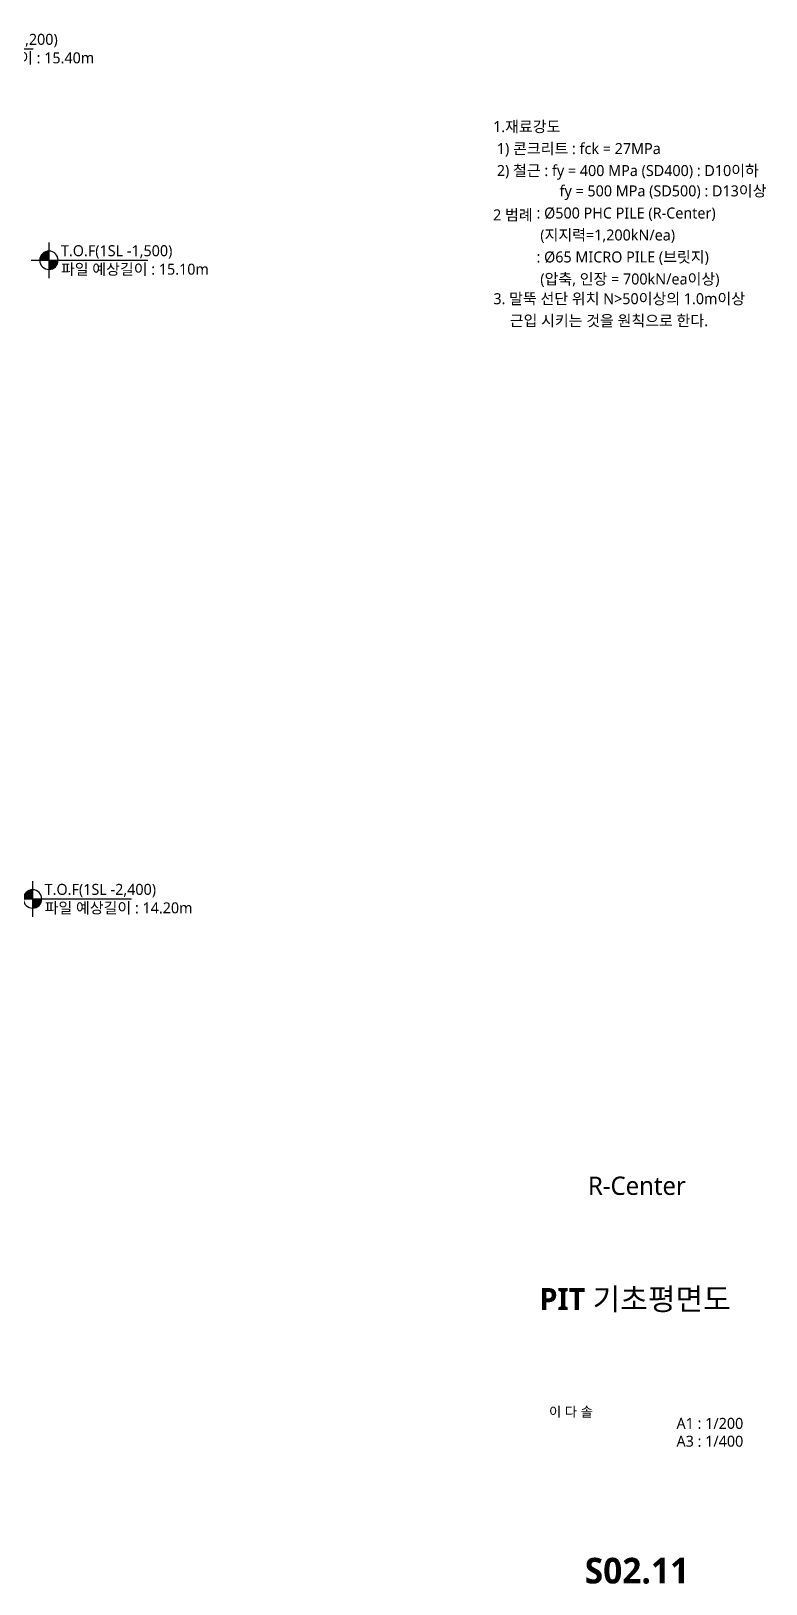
# Model space of a CAD drawing. Header units: millimetres. Extents: x 9300 to 332157, y 4200 to 105100.
# Drawn here: x 122255 to 162337, y 5874 to 90603 of the extents above; entities that cross this region are included whole.
import ezdxf
from ezdxf.enums import TextEntityAlignment as Align

# ---------------------------------------------------------------- set-up
doc = ezdxf.new("R2010")
doc.units = ezdxf.units.MM
doc.header["$LTSCALE"] = 150
for name, color, linetype in [('SHT', 5, 'Continuous'), ('SYM-LEVEL', 7, 'Continuous'), ('TEXT', 3, 'Continuous'), ('TITLE', 7, 'Continuous'), ('TXT', 3, 'Continuous')]:
    doc.layers.add(name, color=color, linetype=linetype)
doc.styles.add('맑은고딕', font='malgun.ttf')
doc.styles.add('맑은고딕B', font='malgunbd.ttf')
doc.styles.add('스타일1', font='malgun.ttf')

# ---------------------------------------------------------------- blocks, each defined once
blk = doc.blocks.new('LEVEL1')
at = {"layer": 'SYM-LEVEL'}
h = blk.add_hatch(color=6, dxfattribs=at)
edge = h.paths.add_edge_path()
edge.add_ellipse((4.87, 0), major_axis=(1.77, 1.77), ratio=1, start_angle=405, end_angle=495)
edge.add_line((2.37, 0), (4.87, 0))
edge.add_line((4.87, 0), (4.87, 2.5))
edge = h.paths.add_edge_path()
edge.add_ellipse((4.87, 0), major_axis=(1.77, 1.77), ratio=1, start_angle=225, end_angle=315)
edge.add_line((7.37, 0), (4.87, 0))
edge.add_line((4.87, 0), (4.87, -2.5))
at = {"layer": 'SYM-LEVEL', "color": 6}
for p, q in [((4.87, 4.87), (4.87, -4.87)), ((0, 0), (9.74, 0)), ((9.07, 0), (31.8, 0))]:
    blk.add_line(p, q, dxfattribs=at)
blk.add_ellipse((4.87, 0), major_axis=(1.77, 1.77), ratio=1, start_param=5.497787, end_param=11.780972, dxfattribs=at)
at = {"layer": 'SYM-LEVEL', "color": 3, "style": '스타일1'}
for tag, p in [('1층-바닥마감', (8.16, 1.11)), ('EL-+100', (8.16, -3.93))]:
    blk.add_attdef(tag, p, '', height=3, dxfattribs=at)
blk = doc.blocks.new('TITLE')
at = {"layer": 'TITLE', "style": '스타일1'}
for tag, height, p in [('동명칭', 6, (776.77, -457.26)), ('SCALE-A1', 3, (797.5, -522)), ('SCALE-A3', 3, (797.5, -527)), ('DATA', 3, (797.5, -540))]:
    blk.add_attdef(tag, text='', height=height, dxfattribs=at).set_placement(p, align=Align.MIDDLE)
for tag, height, p in [('TITLE1', 6, (776.5, -479.4)), ('TITLE4', 6, (776.5, -484.39)), ('TITLE2', 6, (776.5, -489)), ('TITLE5', 6, (776.5, -493.99)), ('TITLE3', 6, (776.5, -498.7)), ('NAME-1', 3, (760.16, -517.5)), ('NAME-2', 3, (760.16, -526.5)), ('A0.00', 7, (776.5, -561))]:
    blk.add_attdef(tag, text='', height=height, dxfattribs=at).set_placement(p, align=Align.MIDDLE_CENTER)

msp = doc.modelspace()

# ---------------------------------------------------------------- block references
at = {"layer": 'SYM-LEVEL', "xscale": 200, "yscale": 200, "zscale": 200}
for p, values in [((116002.9, 89628.7), {'EL-+100': '파일 예상길이 : 15.40m', '1층-바닥마감': 'T.O.F(1SL -1,200)'}), ((122255.1, 78096.7), {'EL-+100': '파일 예상길이 : 15.10m', '1층-바닥마감': 'T.O.F(1SL -1,500)'}), ((121365.1, 43248.9), {'EL-+100': '파일 예상길이 : 14.20m', '1층-바닥마감': 'T.O.F(1SL -2,400)'})]:
    msp.add_blockref('LEVEL1', p, dxfattribs=at).add_auto_attribs(values)
at = {"layer": 'TEXT'}
ref = msp.add_blockref('TITLE', (1.9, -0.5), dxfattribs=dict(at, xscale=200, yscale=200, zscale=200))
ref.add_attrib('TITLE2', 'PIT 기초평면도', dxfattribs={"layer": 'SHT', "color": 4, "height": 1200, "style": '맑은고딕B'}).set_placement((155202, 21416.7), align=Align.MIDDLE_CENTER)
ref.add_attrib('NAME-1', '이 다 솔', dxfattribs={"color": 3, "height": 540, "style": '맑은고딕'}).set_placement((150501.9, 15266), align=Align.MIDDLE_LEFT)
ref.add_attrib('SCALE-A1', 'A1 : 1/200', dxfattribs={"layer": 'SHT', "color": 3, "height": 600, "style": '맑은고딕'}).set_placement((159280.2, 14633.9), align=Align.MIDDLE)
ref.add_attrib('SCALE-A3', 'A3 : 1/400', dxfattribs={"layer": 'SHT', "color": 3, "height": 600, "style": '맑은고딕'}).set_placement((159280.2, 13661.1), align=Align.MIDDLE)
ref.add_attrib('A0.00', 'S02.11', dxfattribs={"layer": 'SHT', "color": 4, "height": 1400, "style": '맑은고딕B'}).set_placement((155301.9, 6599.5), align=Align.MIDDLE_CENTER)

# ---------------------------------------------------------------- texts
at = {"layer": 'TEXT', "style": '스타일1'}
for s, p in [('1.재료강도', (147456.9, 84911.1)), (' 1) 콘크리트 : fck = 27MPa', (147456.9, 83711.1)), (' 2) 철근 : fy = 400 MPa (SD400) : D10이하', (147456.9, 82511.1)), (' fy = 500 MPa (SD500) : D13이상', (150878, 81402.5))]:
    msp.add_text(s, height=600, dxfattribs=at).set_placement(p, align=Align.BOTTOM_LEFT)
msp.add_text('R-Center', height=1000, dxfattribs=at).set_placement((155300, 27600), align=Align.MIDDLE_CENTER)
at = {"layer": 'TXT', "style": '스타일1'}
for s, p in [('2 범례', (147456.9, 80271.8)), ('   : Ø500 PHC PILE (R-Center)', (149215.3, 80375.2)), ('    (지지력=1,200kN/ea)', (149215.3, 79175.2)), ('   : Ø65 MICRO PILE (브릿지)', (149215.3, 77975.2)), ('    (압축, 인장 = 700kN/ea이상)', (149215.3, 76775.2)), ('3. 말뚝 선단 위치 N>50이상의 1.0m이상 ', (147473.3, 75700.6)), ('근입 시키는 것을 원칙으로 한다.', (148365.3, 74500.6))]:
    msp.add_text(s, height=600, dxfattribs=at).set_placement(p)

doc.saveas('drawing.dxf')
